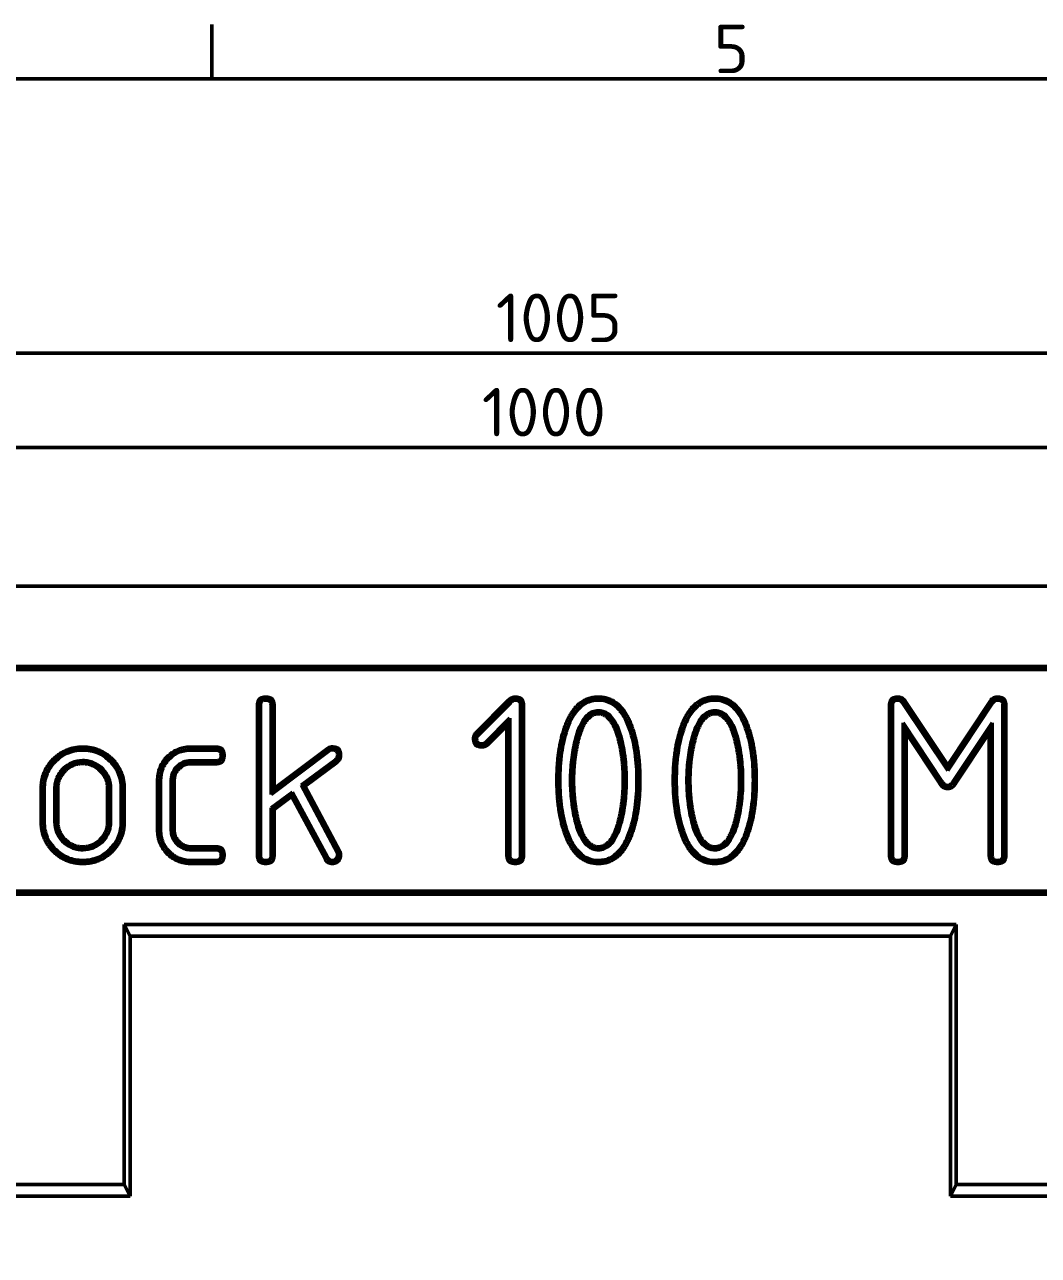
# Model space of a CAD drawing. Header units: millimetres. Extents: x 0 to 1485, y 0 to 1050.
# Drawn here: x 523.1 to 705.9, y 812.8 to 1034.7 of the extents above; entities that cross this region are included whole.
import ezdxf

# ---------------------------------------------------------------- set-up
doc = ezdxf.new("R2010")
doc.units = ezdxf.units.MM
doc.header["$LTSCALE"] = 2.5
doc.layers.get('0').update_dxf_attribs({"lineweight": 50})
doc.layers.get('Defpoints').update_dxf_attribs({"lineweight": 50})
for name, color, linetype, lineweight in [('Bemaßung (ISO)', 7, 'Continuous', 50), ('Rahmen (ISO)', 7, 'Continuous', 50), ('Sichtbar (ISO)', 7, 'Continuous', 50), ('Sichtbar schmal (ISO)', 7, 'Continuous', 50)]:
    doc.layers.add(name, color=color, linetype=linetype, lineweight=lineweight)
doc.styles.add('Notiztext (DIN)', font='isocpeur.ttf')
doc.styles.add('TXT 3_5', font='isocpeur.ttf')
doc.dimstyles.new('Anrin Standard (DIN)', dxfattribs={"dimscale": 2.5, "dimtxt": 3.5, "dimasz": 2.5, "dimexe": 2, "dimexo": 0, "dimgap": 0.8, "dimtad": 1, "dimrnd": 1e-08, "dimtxsty": 'TXT 3_5', "dimcen": 0.09, "dimdle": 10, "dimclrd": 256, "dimclre": 256, "dimclrt": 256, "dimadec": 0, "dimazin": 2, "dimtfac": 0.714286, "dimtmove": 0, "dimatfit": 3, "dimfxl": 1, "dimtolj": 1, "dimlwd": -1, "dimlwe": -1, "dimarcsym": 0})

# ---------------------------------------------------------------- blocks, each defined once
blk = doc.blocks.new('Ränder Standardrahmen')
at = {"layer": 'Rahmen (ISO)'}
blk.add_line((222.75, 410), (222.75, 413.9), dxfattribs=at)
at = {"layer": 'Rahmen (ISO)', "flags": 128}
blk.add_lwpolyline([(10, 10), (10, 410), (584, 410), (584, 10), (10, 10)], dxfattribs=at)
at = {"layer": 'Rahmen (ISO)', "insert": (258.953, 410.4), "char_height": 3.5, "attachment_point": 7, "style": 'Notiztext (DIN)'}
blk.add_mtext('5', dxfattribs=at)
blk = doc.blocks.new('*D28')
at = {"layer": 'Bemaßung (ISO)', "transparency": 16777216}
for p, q in [((116.09, 933.5), (116.09, 963.5)), ((1116.09, 933.5), (1116.09, 963.5)), ((122.34, 958.5), (1109.84, 958.5))]:
    blk.add_line(p, q, dxfattribs=at)
for points in [[(122.34, 959.54), (122.34, 957.46), (116.09, 958.5)], [(1109.84, 959.54), (1109.84, 957.46), (1116.09, 958.5)]]:
    blk.add_solid(points, dxfattribs=at)
at = {"layer": 'Defpoints', "color": 0, "transparency": 16777216}
for p in [(1116.09, 958.5), (116.09, 933.5), (1116.09, 933.5)]:
    blk.add_point(p, dxfattribs=at)
at = {"layer": 'Bemaßung (ISO)', "transparency": 16777216, "insert": (605.56, 969.25), "char_height": 8.75, "attachment_point": 1, "style": 'TXT 3_5'}
blk.add_mtext('\\A1;1000', dxfattribs=at)
blk = doc.blocks.new('*D29')
at = {"layer": 'Bemaßung (ISO)', "transparency": 16777216}
for p, q in [((116.09, 933.5), (116.09, 980.5)), ((1121.09, 880.5), (1121.09, 980.5)), ((122.34, 975.5), (1114.84, 975.5))]:
    blk.add_line(p, q, dxfattribs=at)
for points in [[(122.34, 976.54), (122.34, 974.46), (116.09, 975.5)], [(1114.84, 976.54), (1114.84, 974.46), (1121.09, 975.5)]]:
    blk.add_solid(points, dxfattribs=at)
at = {"layer": 'Defpoints', "color": 0, "transparency": 16777216}
for p in [(1121.09, 975.5), (116.09, 933.5), (1121.09, 880.5)]:
    blk.add_point(p, dxfattribs=at)
at = {"layer": 'Bemaßung (ISO)', "transparency": 16777216, "insert": (608.09, 986.25), "char_height": 8.75, "attachment_point": 1, "style": 'TXT 3_5'}
blk.add_mtext('\\A1;1005', dxfattribs=at)

msp = doc.modelspace()

# ---------------------------------------------------------------- linework, layer by layer
at = {"layer": 'Sichtbar (ISO)'}
for p, q in [((116.087, 933.497), (1116.087, 933.497)), ((393.051, 919.033), (839.122, 919.033)), ((393.587, 918.497), (838.587, 918.497)), ((604.51, 907.041), (610.382, 912.912)), ((604.882, 906.655), (610.76, 912.534)), ((681.429, 912.448), (689.557, 900.257)), ((681.875, 912.746), (689.556, 901.224)), ((689.556, 901.224), (697.265, 912.829)), ((689.557, 900.257), (697.711, 912.532)), ((565.103, 885), (565.103, 911.994)), ((565.639, 885), (565.639, 911.994)), ((567.573, 911.994), (567.573, 895.952)), ((568.109, 911.994), (568.109, 897.022)), ((612.545, 911.994), (612.545, 885)), ((613.081, 911.994), (613.081, 885)), ((679.064, 885), (679.064, 911.994)), ((679.6, 885), (679.6, 911.994)), ((699.512, 911.994), (699.512, 885)), ((700.048, 911.994), (700.048, 885)), ((610.611, 909.67), (606.252, 905.311)), ((610.075, 908.376), (606.625, 904.925)), ((610.075, 908.376), (610.611, 909.67)), ((610.075, 885), (610.075, 908.376)), ((610.611, 885), (610.611, 909.67)), ((681.534, 908.847), (681.534, 885)), ((688.583, 898.21), (681.534, 908.847)), ((682.07, 907.068), (681.534, 908.847)), ((697.578, 908.841), (690.501, 898.21)), ((697.042, 907.068), (697.578, 908.841)), ((697.578, 885), (697.578, 908.841)), ((604.882, 906.655), (604.51, 907.041)), ((682.07, 907.068), (682.07, 885)), ((688.137, 897.912), (682.07, 907.068)), ((697.042, 907.068), (690.947, 897.912)), ((697.042, 885), (697.042, 907.068)), ((553.109, 904.48), (557.589, 904.48)), ((553.109, 903.944), (557.589, 903.944)), ((567.573, 895.952), (578.044, 903.782)), ((568.109, 897.022), (577.71, 904.202)), ((577.71, 904.202), (578.044, 903.782)), ((557.589, 902.011), (553.109, 902.011)), ((557.589, 901.475), (553.109, 901.475)), ((579.196, 902.208), (573.014, 897.594)), ((579.519, 901.781), (573.702, 897.439)), ((689.556, 901.224), (689.557, 900.257)), ((526.114, 890.983), (526.114, 896.994)), ((526.65, 890.983), (526.65, 896.994)), ((528.584, 891.011), (528.584, 896.994)), ((529.12, 896.994), (529.12, 891.011)), ((538.081, 891.011), (538.081, 896.994)), ((538.617, 896.994), (538.617, 891.011)), ((540.551, 896.994), (540.551, 890.983)), ((541.087, 896.994), (541.087, 890.983)), ((547.098, 889.48), (547.098, 898.497)), ((547.634, 889.48), (547.634, 898.497)), ((549.567, 898.469), (549.567, 889.508)), ((550.103, 898.469), (550.103, 889.508)), ((568.109, 897.022), (567.573, 895.952)), ((573.014, 897.594), (579.47, 885.432)), ((573.702, 897.439), (573.014, 897.594)), ((573.702, 897.439), (579.936, 885.695)), ((571.432, 896.376), (567.573, 893.507)), ((571.254, 895.575), (568.109, 893.237)), ((571.254, 895.575), (571.432, 896.376)), ((577.292, 884.304), (571.254, 895.575)), ((577.767, 884.554), (571.432, 896.376)), ((567.573, 893.507), (567.573, 885)), ((568.109, 893.237), (567.573, 893.507)), ((568.109, 893.237), (568.109, 885)), ((553.109, 886.502), (557.589, 886.502)), ((553.109, 885.967), (557.589, 885.967)), ((579.47, 885.432), (579.936, 885.695)), ((557.589, 884.033), (553.109, 884.033)), ((557.589, 883.497), (553.109, 883.497)), ((839.122, 877.961), (393.051, 877.961)), ((838.587, 878.497), (393.587, 878.497)), ((541.087, 872.497), (691.087, 872.497)), ((541.087, 872.497), (542.136, 870.381)), ((541.087, 825.613), (541.087, 872.497)), ((690.037, 870.381), (691.087, 872.497)), ((691.087, 872.497), (691.087, 825.613)), ((542.136, 870.381), (690.037, 870.381)), ((542.136, 870.381), (542.136, 823.497)), ((690.037, 823.497), (690.037, 870.381)), ((496.087, 825.613), (541.087, 825.613)), ((541.087, 825.613), (542.136, 823.497)), ((690.037, 823.497), (691.087, 825.613)), ((691.087, 825.613), (736.087, 825.613)), ((542.136, 823.497), (495.037, 823.497)), ((737.136, 823.497), (690.037, 823.497))]:
    msp.add_line(p, q, dxfattribs=at)
for points in [[(565.103, 911.994), (565.103, 913.497), (566.606, 913.497)], [(566.606, 913.497), (568.109, 913.497), (568.109, 911.994)], [(610.382, 912.912), (610.966, 913.497), (611.578, 913.497)], [(611.578, 913.497), (613.081, 913.497), (613.081, 911.994)], [(620.4, 907.792), (622.348, 913.497), (626.578, 913.497)], [(626.578, 913.497), (630.808, 913.497), (632.756, 907.764)], [(641.383, 907.792), (643.331, 913.497), (647.561, 913.497)], [(647.561, 913.497), (651.792, 913.497), (653.74, 907.764)], [(679.064, 911.994), (679.064, 913.497), (680.567, 913.497)], [(680.567, 913.497), (681.374, 913.497), (681.875, 912.746)], [(697.265, 912.829), (697.71, 913.497), (698.545, 913.497)], [(698.545, 913.497), (700.048, 913.497), (700.048, 911.994)], [(626.578, 910.491), (624.101, 910.491), (622.905, 905.482)], [(630.279, 905.51), (629.055, 910.491), (626.578, 910.491)], [(647.561, 910.491), (645.085, 910.491), (643.888, 905.482)], [(651.263, 905.51), (650.038, 910.491), (647.561, 910.491)], [(619.092, 898.497), (619.092, 903.896), (620.4, 907.792)], [(632.756, 907.764), (634.064, 903.868), (634.064, 898.497)], [(640.075, 898.497), (640.075, 903.896), (641.383, 907.792)], [(653.74, 907.764), (655.048, 903.868), (655.048, 898.497)], [(604.064, 906.011), (604.064, 906.623), (604.51, 907.041)], [(605.567, 904.508), (604.064, 904.508), (604.064, 906.011)], [(622.905, 905.482), (622.098, 902.143), (622.098, 898.497)], [(631.059, 898.497), (631.059, 902.226), (630.279, 905.51)], [(643.888, 905.482), (643.081, 902.143), (643.081, 898.497)], [(652.042, 898.497), (652.042, 902.226), (651.263, 905.51)], [(526.114, 896.994), (526.114, 900.111), (530.484, 904.48), (533.6, 904.48)], [(533.6, 904.48), (536.745, 904.48), (541.087, 900.139), (541.087, 896.994)], [(547.098, 898.497), (547.098, 901.002), (550.576, 904.48), (553.109, 904.48)], [(557.589, 904.48), (559.092, 904.48), (559.092, 902.977)], [(577.71, 904.202), (578.072, 904.508), (578.6, 904.508)], [(578.6, 904.508), (580.103, 904.508), (580.103, 903.005)], [(606.625, 904.925), (606.179, 904.508), (605.567, 904.508)], [(533.6, 901.502), (531.736, 901.502), (529.12, 898.859), (529.12, 896.994)], [(538.081, 896.994), (538.081, 898.859), (535.465, 901.502), (533.6, 901.502)], [(553.109, 901.475), (551.856, 901.475), (550.103, 899.721), (550.103, 898.469)], [(559.092, 902.977), (559.092, 901.475), (557.589, 901.475)], [(580.103, 903.005), (580.103, 902.226), (579.519, 901.781)], [(620.4, 889.202), (619.092, 893.098), (619.092, 898.497)], [(622.098, 898.497), (622.098, 894.796), (622.877, 891.484)], [(630.279, 891.484), (631.059, 894.796), (631.059, 898.497)], [(634.064, 898.497), (634.064, 893.126), (632.756, 889.23)], [(641.383, 889.202), (640.075, 893.098), (640.075, 898.497)], [(643.081, 898.497), (643.081, 894.796), (643.86, 891.484)], [(651.263, 891.484), (652.042, 894.796), (652.042, 898.497)], [(655.048, 898.497), (655.048, 893.126), (653.74, 889.23)], [(689.556, 896.994), (688.749, 896.994), (688.137, 897.912)], [(690.947, 897.912), (690.335, 896.994), (689.556, 896.994)], [(533.6, 883.497), (530.484, 883.497), (526.114, 887.866), (526.114, 890.983)], [(529.12, 891.011), (529.12, 889.118), (531.736, 886.502), (533.6, 886.502)], [(533.6, 886.502), (535.465, 886.502), (538.081, 889.146), (538.081, 891.011)], [(541.087, 890.983), (541.087, 887.866), (536.717, 883.497), (533.6, 883.497)], [(622.877, 891.484), (624.101, 886.502), (626.578, 886.502)], [(626.578, 886.502), (629.055, 886.502), (630.279, 891.484)], [(643.86, 891.484), (645.085, 886.502), (647.561, 886.502)], [(647.561, 886.502), (650.038, 886.502), (651.263, 891.484)], [(553.109, 883.497), (550.576, 883.497), (547.098, 886.976), (547.098, 889.48)], [(550.103, 889.508), (550.103, 888.284), (551.884, 886.502), (553.109, 886.502)], [(626.578, 883.497), (622.348, 883.497), (620.4, 889.202)], [(632.756, 889.23), (630.808, 883.497), (626.578, 883.497)], [(647.561, 883.497), (643.331, 883.497), (641.383, 889.202)], [(653.74, 889.23), (651.792, 883.497), (647.561, 883.497)], [(557.589, 886.502), (559.092, 886.502), (559.092, 885)], [(579.936, 885.695), (580.103, 885.417), (580.103, 885)], [(559.092, 885), (559.092, 883.497), (557.589, 883.497)], [(566.606, 883.497), (565.103, 883.497), (565.103, 885)], [(568.109, 885), (568.109, 883.497), (566.606, 883.497)], [(578.6, 883.497), (577.71, 883.497), (577.292, 884.304)], [(580.103, 885), (580.103, 884.387), (579.213, 883.497), (578.6, 883.497)], [(611.578, 883.497), (610.075, 883.497), (610.075, 885)], [(613.081, 885), (613.081, 883.497), (611.578, 883.497)], [(680.567, 883.497), (679.064, 883.497), (679.064, 885)], [(682.07, 885), (682.07, 883.497), (680.567, 883.497)], [(698.545, 883.497), (697.042, 883.497), (697.042, 885)], [(700.048, 885), (700.048, 883.497), (698.545, 883.497)]]:
    msp.add_open_spline(points, degree=2, dxfattribs=at)
for points, knots in [([(565.639, 911.994), (565.639, 912.144), (565.653, 912.342), (565.754, 912.613), (565.8, 912.681), (565.888, 912.775), (565.944, 912.819), (566.098, 912.892), (566.18, 912.916), (566.373, 912.953), (566.492, 912.961), (566.606, 912.961)], [0, 0, 0, 0, 0.04493859, 0.04493859, 0.07151546, 0.07151546, 0.09679736, 0.09679736, 0.12063391, 0.12063391, 0.1534914, 0.1534914, 0.1534914, 0.1534914]), ([(566.606, 912.961), (566.756, 912.961), (566.954, 912.947), (567.225, 912.846), (567.293, 912.8), (567.386, 912.713), (567.431, 912.656), (567.504, 912.502), (567.528, 912.42), (567.565, 912.227), (567.573, 912.108), (567.573, 911.994)], [0, 0, 0, 0, 0.04493859, 0.04493859, 0.07151546, 0.07151546, 0.09679736, 0.09679736, 0.12063391, 0.12063391, 0.1534914, 0.1534914, 0.1534914, 0.1534914]), ([(610.76, 912.534), (610.891, 912.664), (611.043, 912.789), (611.269, 912.899), (611.333, 912.923), (611.458, 912.954), (611.518, 912.961), (611.578, 912.961)], [0, 0, 0, 0, 0.055184005, 0.055184005, 0.075635026, 0.075635026, 0.093768597, 0.093768597, 0.093768597, 0.093768597]), ([(611.578, 912.961), (611.728, 912.961), (611.926, 912.947), (612.197, 912.846), (612.265, 912.8), (612.359, 912.713), (612.403, 912.656), (612.476, 912.502), (612.5, 912.42), (612.537, 912.227), (612.545, 912.108), (612.545, 911.994)], [0, 0, 0, 0, 0.04493859, 0.04493859, 0.07151546, 0.07151546, 0.09679736, 0.09679736, 0.12063391, 0.12063391, 0.1534914, 0.1534914, 0.1534914, 0.1534914]), ([(620.908, 907.62), (621.323, 908.837), (621.905, 910.104), (623.184, 911.638), (623.716, 912.104), (624.681, 912.61), (625.033, 912.741), (625.788, 912.92), (626.182, 912.961), (626.578, 912.961)], [0.00013812, 0.00013812, 0.00013812, 0.00013812, 0.38590631, 0.38590631, 0.59820007, 0.59820007, 0.71158033, 0.71158033, 0.83020461, 0.83020461, 0.83020461, 0.83020461]), ([(626.578, 912.961), (627.222, 912.961), (627.848, 912.852), (629.005, 912.37), (629.499, 912.03), (630.44, 911.129), (630.857, 910.555), (631.632, 909.215), (631.974, 908.401), (632.249, 907.593)], [0, 0, 0, 0, 0.19323337, 0.19323337, 0.3755242, 0.3755242, 0.58395794, 0.58395794, 0.84029902, 0.84029902, 0.84029902, 0.84029902]), ([(641.891, 907.62), (642.307, 908.837), (642.888, 910.104), (644.167, 911.638), (644.7, 912.104), (645.664, 912.61), (646.017, 912.741), (646.771, 912.92), (647.165, 912.961), (647.561, 912.961)], [0.00013812, 0.00013812, 0.00013812, 0.00013812, 0.38590631, 0.38590631, 0.59820007, 0.59820007, 0.71158033, 0.71158033, 0.83020461, 0.83020461, 0.83020461, 0.83020461]), ([(647.561, 912.961), (648.206, 912.961), (648.831, 912.852), (649.988, 912.37), (650.483, 912.03), (651.424, 911.129), (651.841, 910.555), (652.616, 909.215), (652.957, 908.401), (653.232, 907.593)], [0, 0, 0, 0, 0.19323337, 0.19323337, 0.3755242, 0.3755242, 0.58395794, 0.58395794, 0.84029902, 0.84029902, 0.84029902, 0.84029902]), ([(679.6, 911.994), (679.6, 912.144), (679.614, 912.342), (679.715, 912.613), (679.761, 912.681), (679.849, 912.775), (679.905, 912.819), (680.059, 912.892), (680.141, 912.916), (680.334, 912.953), (680.453, 912.961), (680.567, 912.961)], [0, 0, 0, 0, 0.04493859, 0.04493859, 0.07151546, 0.07151546, 0.09679736, 0.09679736, 0.12063391, 0.12063391, 0.1534914, 0.1534914, 0.1534914, 0.1534914]), ([(680.567, 912.961), (680.718, 912.961), (680.836, 912.933), (681.026, 912.854), (681.109, 912.8), (681.279, 912.652), (681.36, 912.552), (681.429, 912.448)], [0, 0, 0, 0, 0.04515241, 0.04515241, 0.08833493, 0.08833493, 0.14244423, 0.14244423, 0.14244423, 0.14244423]), ([(697.711, 912.532), (697.805, 912.673), (697.898, 912.756), (698.054, 912.86), (698.135, 912.896), (698.326, 912.95), (698.436, 912.961), (698.545, 912.961)], [0, 0, 0, 0, 0.05085721, 0.05085721, 0.0984992, 0.0984992, 0.15580667, 0.15580667, 0.15580667, 0.15580667]), ([(698.545, 912.961), (698.695, 912.961), (698.893, 912.947), (699.164, 912.846), (699.231, 912.8), (699.325, 912.713), (699.369, 912.656), (699.443, 912.502), (699.467, 912.42), (699.504, 912.227), (699.512, 912.108), (699.512, 911.994)], [0, 0, 0, 0, 0.04493859, 0.04493859, 0.07151546, 0.07151546, 0.09679736, 0.09679736, 0.12063391, 0.12063391, 0.1534914, 0.1534914, 0.1534914, 0.1534914]), ([(626.578, 911.027), (626.202, 911.027), (625.838, 910.956), (625.141, 910.665), (624.828, 910.451), (624.159, 909.829), (623.84, 909.38), (623.06, 907.988), (622.677, 906.834), (622.384, 905.607)], [0, 0, 0, 0, 0.11289928, 0.11289928, 0.22681291, 0.22681291, 0.38686704, 0.38686704, 0.70571104, 0.70571104, 0.70571104, 0.70571104]), ([(630.8, 905.636), (630.599, 906.454), (630.129, 908.26), (628.884, 909.959), (628.513, 910.338), (627.842, 910.745), (627.603, 910.851), (627.098, 910.993), (626.84, 911.027), (626.578, 911.027)], [0.00948385, 0.00948385, 0.00948385, 0.00948385, 0.23585034, 0.23585034, 0.31053252, 0.31053252, 0.34812458, 0.34812458, 0.38560149, 0.38560149, 0.38560149, 0.38560149]), ([(647.561, 911.027), (647.185, 911.027), (646.821, 910.956), (646.124, 910.665), (645.812, 910.451), (645.142, 909.829), (644.824, 909.38), (644.043, 907.988), (643.66, 906.834), (643.367, 905.607)], [0, 0, 0, 0, 0.11289928, 0.11289928, 0.22681291, 0.22681291, 0.38686704, 0.38686704, 0.70571104, 0.70571104, 0.70571104, 0.70571104]), ([(651.784, 905.636), (651.583, 906.454), (651.112, 908.26), (649.867, 909.959), (649.496, 910.338), (648.825, 910.745), (648.586, 910.851), (648.081, 910.993), (647.823, 911.027), (647.561, 911.027)], [0.00948385, 0.00948385, 0.00948385, 0.00948385, 0.23585034, 0.23585034, 0.31053252, 0.31053252, 0.34812458, 0.34812458, 0.38560149, 0.38560149, 0.38560149, 0.38560149]), ([(604.6, 906.011), (604.6, 906.156), (604.628, 906.266), (604.687, 906.408), (604.717, 906.461), (604.798, 906.573), (604.844, 906.62), (604.882, 906.655)], [0, 0, 0, 0, 0.04356364, 0.04356364, 0.07196351, 0.07196351, 0.10834986, 0.10834986, 0.10834986, 0.10834986]), ([(605.567, 905.044), (605.417, 905.044), (605.219, 905.058), (604.948, 905.159), (604.88, 905.205), (604.787, 905.292), (604.742, 905.349), (604.669, 905.503), (604.645, 905.585), (604.608, 905.778), (604.6, 905.897), (604.6, 906.011)], [0, 0, 0, 0, 0.04493859, 0.04493859, 0.07151546, 0.07151546, 0.09679736, 0.09679736, 0.12063391, 0.12063391, 0.1534914, 0.1534914, 0.1534914, 0.1534914]), ([(619.628, 898.497), (619.628, 900.143), (619.72, 901.815), (620.148, 904.857), (620.454, 906.269), (620.908, 907.62)], [0, 0, 0, 0, 0.49387375, 0.49387375, 0.92134767, 0.92134767, 0.92134767, 0.92134767]), ([(622.384, 905.607), (622.107, 904.46), (621.903, 903.3), (621.628, 900.922), (621.562, 899.711), (621.562, 898.497)], [0.00007028, 0.00007028, 0.00007028, 0.00007028, 0.35406194, 0.35406194, 0.71815652, 0.71815652, 0.71815652, 0.71815652]), ([(631.595, 898.497), (631.595, 899.737), (631.531, 900.977), (631.202, 903.903), (630.924, 905.116), (630.8, 905.636)], [0, 0, 0, 0, 0.37204259, 0.37204259, 0.88333669, 0.88333669, 0.88333669, 0.88333669]), ([(632.249, 907.593), (632.702, 906.243), (633.008, 904.834), (633.436, 901.8), (633.528, 900.137), (633.528, 898.497)], [0.00009846, 0.00009846, 0.00009846, 0.00009846, 0.4272375, 0.4272375, 0.91932095, 0.91932095, 0.91932095, 0.91932095]), ([(640.611, 898.497), (640.611, 900.143), (640.704, 901.815), (641.132, 904.857), (641.437, 906.269), (641.891, 907.62)], [0, 0, 0, 0, 0.49387375, 0.49387375, 0.92134767, 0.92134767, 0.92134767, 0.92134767]), ([(643.367, 905.607), (643.09, 904.46), (642.886, 903.3), (642.611, 900.922), (642.545, 899.711), (642.545, 898.497)], [0.00007028, 0.00007028, 0.00007028, 0.00007028, 0.35406194, 0.35406194, 0.71815652, 0.71815652, 0.71815652, 0.71815652]), ([(652.578, 898.497), (652.578, 899.737), (652.514, 900.977), (652.186, 903.903), (651.907, 905.116), (651.784, 905.636)], [0, 0, 0, 0, 0.37204259, 0.37204259, 0.88333669, 0.88333669, 0.88333669, 0.88333669]), ([(653.232, 907.593), (653.685, 906.243), (653.991, 904.834), (654.419, 901.8), (654.512, 900.137), (654.512, 898.497)], [0.00009846, 0.00009846, 0.00009846, 0.00009846, 0.4272375, 0.4272375, 0.91932095, 0.91932095, 0.91932095, 0.91932095]), ([(526.65, 896.994), (526.65, 897.925), (526.806, 898.831), (527.494, 900.487), (527.974, 901.188), (529.036, 902.291), (529.767, 902.938), (531.238, 903.577), (531.681, 903.714), (532.621, 903.901), (533.109, 903.944), (533.6, 903.944)], [0, 0, 0, 0, 0.27923244, 0.27923244, 0.53749451, 0.53749451, 0.73859052, 0.73859052, 0.82115187, 0.82115187, 0.90801408, 0.90801408, 0.90801408, 0.90801408]), ([(533.6, 903.944), (534.542, 903.944), (535.461, 903.789), (537.126, 903.099), (537.824, 902.621), (539.027, 901.459), (539.601, 900.732), (540.185, 899.378), (540.321, 898.932), (540.508, 897.984), (540.551, 897.49), (540.551, 896.994)], [0, 0, 0, 0, 0.2825648, 0.2825648, 0.5401186, 0.5401186, 0.784101, 0.784101, 0.8981376, 0.8981376, 1.0186835, 1.0186835, 1.0186835, 1.0186835]), ([(547.634, 898.497), (547.634, 899.232), (547.755, 899.948), (548.295, 901.251), (548.671, 901.798), (549.668, 902.832), (550.245, 903.234), (551.217, 903.654), (551.57, 903.762), (552.322, 903.91), (552.715, 903.944), (553.109, 903.944)], [0, 0, 0, 0, 0.22049109, 0.22049109, 0.42248932, 0.42248932, 0.65124074, 0.65124074, 0.77479639, 0.77479639, 0.90598299, 0.90598299, 0.90598299, 0.90598299]), ([(557.589, 903.944), (557.739, 903.944), (557.937, 903.931), (558.208, 903.83), (558.276, 903.783), (558.37, 903.696), (558.414, 903.64), (558.487, 903.486), (558.511, 903.403), (558.548, 903.21), (558.556, 903.092), (558.556, 902.977)], [0, 0, 0, 0, 0.04493859, 0.04493859, 0.07151546, 0.07151546, 0.09679736, 0.09679736, 0.12063391, 0.12063391, 0.1534914, 0.1534914, 0.1534914, 0.1534914]), ([(578.044, 903.782), (578.106, 903.835), (578.172, 903.882), (578.349, 903.948), (578.455, 903.972), (578.6, 903.972)], [0.004833636, 0.004833636, 0.004833636, 0.004833636, 0.029428294, 0.029428294, 0.049357635, 0.049357635, 0.049357635, 0.049357635]), ([(578.6, 903.972), (578.75, 903.972), (578.948, 903.959), (579.219, 903.858), (579.287, 903.811), (579.381, 903.724), (579.425, 903.668), (579.499, 903.513), (579.522, 903.431), (579.559, 903.238), (579.567, 903.119), (579.567, 903.005)], [0, 0, 0, 0, 0.04493859, 0.04493859, 0.07151546, 0.07151546, 0.09679736, 0.09679736, 0.12063391, 0.12063391, 0.1534914, 0.1534914, 0.1534914, 0.1534914]), ([(606.252, 905.311), (606.145, 905.211), (606.04, 905.15), (605.841, 905.071), (605.719, 905.044), (605.567, 905.044)], [0.000789388, 0.000789388, 0.000789388, 0.000789388, 0.045146616, 0.045146616, 0.090093718, 0.090093718, 0.090093718, 0.090093718]), ([(606.252, 905.311), (606.283, 905.279), (606.315, 905.246), (606.438, 905.119), (606.532, 905.021), (606.625, 904.925)], [-0.20578773, -0.20578773, -0.20578773, -0.20578773, -0.15442431, -0.15442431, 0, 0, 0, 0]), ([(533.6, 902.038), (532.934, 902.038), (532.287, 901.924), (531.1, 901.43), (530.594, 901.086), (529.742, 900.267), (529.298, 899.727), (528.852, 898.702), (528.751, 898.376), (528.616, 897.696), (528.584, 897.346), (528.584, 896.994)], [0, 0, 0, 0, 0.19979467, 0.19979467, 0.38580198, 0.38580198, 0.55436725, 0.55436725, 0.62887478, 0.62887478, 0.70538132, 0.70538132, 0.70538132, 0.70538132]), ([(538.617, 896.994), (538.617, 897.669), (538.5, 898.324), (538, 899.528), (537.65, 900.042), (536.728, 901.001), (536.194, 901.38), (535.286, 901.774), (534.965, 901.873), (534.293, 902.007), (533.948, 902.038), (533.6, 902.038)], [0, 0, 0, 0, 0.20235796, 0.20235796, 0.39133693, 0.39133693, 0.60139953, 0.60139953, 0.71036382, 0.71036382, 0.82231836, 0.82231836, 0.82231836, 0.82231836]), ([(553.109, 902.011), (552.635, 902.011), (552.174, 901.929), (551.331, 901.578), (550.971, 901.334), (550.363, 900.749), (550.062, 900.375), (549.755, 899.668), (549.684, 899.439), (549.59, 898.961), (549.567, 898.716), (549.567, 898.469)], [0, 0, 0, 0, 0.14218903, 0.14218903, 0.27419449, 0.27419449, 0.39556776, 0.39556776, 0.45086248, 0.45086248, 0.50741612, 0.50741612, 0.50741612, 0.50741612]), ([(558.556, 902.977), (558.556, 902.828), (558.543, 902.629), (558.442, 902.358), (558.395, 902.291), (558.308, 902.197), (558.252, 902.153), (558.098, 902.079), (558.015, 902.056), (557.822, 902.018), (557.704, 902.011), (557.589, 902.011)], [0, 0, 0, 0, 0.04493859, 0.04493859, 0.07151546, 0.07151546, 0.09679736, 0.09679736, 0.12063391, 0.12063391, 0.1534914, 0.1534914, 0.1534914, 0.1534914]), ([(579.567, 903.005), (579.567, 902.817), (579.533, 902.682), (579.463, 902.511), (579.424, 902.445), (579.324, 902.318), (579.263, 902.26), (579.196, 902.208)], [0, 0, 0, 0, 0.05661711, 0.05661711, 0.09730635, 0.09730635, 0.14184849, 0.14184849, 0.14184849, 0.14184849]), ([(579.519, 901.781), (579.439, 901.887), (579.357, 901.995), (579.25, 902.137), (579.223, 902.173), (579.196, 902.208)], [-0.30824843, -0.30824843, -0.30824843, -0.30824843, -0.15372103, -0.15372103, -0.10236025, -0.10236025, -0.10236025, -0.10236025]), ([(620.908, 889.374), (620.454, 890.725), (620.148, 892.137), (619.72, 895.179), (619.628, 896.851), (619.628, 898.497)], [0.00013828, 0.00013828, 0.00013828, 0.00013828, 0.42779173, 0.42779173, 0.9218729, 0.9218729, 0.9218729, 0.9218729]), ([(621.562, 898.497), (621.562, 897.261), (621.626, 896.026), (621.954, 893.104), (622.233, 891.883), (622.356, 891.359)], [0, 0, 0, 0, 0.3707409, 0.3707409, 0.88207779, 0.88207779, 0.88207779, 0.88207779]), ([(630.801, 891.359), (630.924, 891.883), (631.202, 893.104), (631.53, 896.026), (631.595, 897.261), (631.595, 898.497)], [0.00613834, 0.00613834, 0.00613834, 0.00613834, 0.14910149, 0.14910149, 0.25275582, 0.25275582, 0.25275582, 0.25275582]), ([(633.528, 898.497), (633.528, 896.857), (633.436, 895.193), (633.008, 892.16), (632.702, 890.751), (632.249, 889.401)], [0, 0, 0, 0, 0.49188616, 0.49188616, 0.91885396, 0.91885396, 0.91885396, 0.91885396]), ([(641.891, 889.374), (641.437, 890.725), (641.132, 892.137), (640.704, 895.179), (640.611, 896.851), (640.611, 898.497)], [0.00013828, 0.00013828, 0.00013828, 0.00013828, 0.42779173, 0.42779173, 0.9218729, 0.9218729, 0.9218729, 0.9218729]), ([(642.545, 898.497), (642.545, 897.261), (642.609, 896.026), (642.937, 893.104), (643.216, 891.883), (643.339, 891.359)], [0, 0, 0, 0, 0.3707409, 0.3707409, 0.88207779, 0.88207779, 0.88207779, 0.88207779]), ([(651.784, 891.359), (651.907, 891.883), (652.186, 893.104), (652.514, 896.026), (652.578, 897.261), (652.578, 898.497)], [0.00613834, 0.00613834, 0.00613834, 0.00613834, 0.14910149, 0.14910149, 0.25275582, 0.25275582, 0.25275582, 0.25275582]), ([(654.512, 898.497), (654.512, 896.857), (654.419, 895.193), (653.991, 892.16), (653.685, 890.751), (653.232, 889.401)], [0, 0, 0, 0, 0.49188616, 0.49188616, 0.91885396, 0.91885396, 0.91885396, 0.91885396]), ([(689.556, 897.53), (689.446, 897.53), (689.342, 897.551), (689.146, 897.632), (689.038, 897.697), (688.789, 897.925), (688.678, 898.067), (688.583, 898.21)], [0, 0, 0, 0, 0.033050915, 0.033050915, 0.063525421, 0.063525421, 0.095110228, 0.095110228, 0.095110228, 0.095110228]), ([(690.501, 898.21), (690.381, 898.029), (690.209, 897.81), (689.929, 897.625), (689.855, 897.588), (689.704, 897.541), (689.631, 897.53), (689.556, 897.53)], [0, 0, 0, 0, 0.06521278, 0.06521278, 0.08661633, 0.08661633, 0.10602544, 0.10602544, 0.10602544, 0.10602544]), ([(533.6, 884.033), (532.67, 884.033), (531.764, 884.188), (530.108, 884.876), (529.407, 885.357), (528.304, 886.419), (527.656, 887.149), (527.017, 888.62), (526.88, 889.064), (526.694, 890.003), (526.65, 890.492), (526.65, 890.983)], [0, 0, 0, 0, 0.27923244, 0.27923244, 0.53749451, 0.53749451, 0.73859052, 0.73859052, 0.82115187, 0.82115187, 0.90801408, 0.90801408, 0.90801408, 0.90801408]), ([(528.584, 891.011), (528.584, 890.33), (528.7, 889.667), (529.2, 888.461), (529.547, 887.95), (530.376, 887.092), (530.908, 886.663), (531.91, 886.23), (532.232, 886.131), (532.906, 885.998), (533.252, 885.967), (533.6, 885.967)], [0, 0, 0, 0, 0.20426786, 0.20426786, 0.39201173, 0.39201173, 0.56224278, 0.56224278, 0.63883174, 0.63883174, 0.71757427, 0.71757427, 0.71757427, 0.71757427]), ([(533.6, 885.967), (534.266, 885.967), (534.914, 886.081), (536.1, 886.575), (536.607, 886.919), (537.459, 887.738), (537.903, 888.278), (538.348, 889.303), (538.449, 889.629), (538.585, 890.309), (538.617, 890.659), (538.617, 891.011)], [0, 0, 0, 0, 0.19979467, 0.19979467, 0.38580198, 0.38580198, 0.55436725, 0.55436725, 0.62887478, 0.62887478, 0.70538132, 0.70538132, 0.70538132, 0.70538132]), ([(540.551, 890.983), (540.551, 890.052), (540.395, 889.146), (539.707, 887.49), (539.227, 886.789), (538.165, 885.686), (537.434, 885.039), (535.963, 884.4), (535.52, 884.263), (534.58, 884.076), (534.091, 884.033), (533.6, 884.033)], [0, 0, 0, 0, 0.27923244, 0.27923244, 0.53749451, 0.53749451, 0.73859052, 0.73859052, 0.82115187, 0.82115187, 0.90801408, 0.90801408, 0.90801408, 0.90801408]), ([(622.356, 891.359), (622.557, 890.54), (623.027, 888.734), (624.273, 887.035), (624.643, 886.656), (625.314, 886.249), (625.553, 886.143), (626.058, 886.001), (626.316, 885.967), (626.578, 885.967)], [0.00943853, 0.00943853, 0.00943853, 0.00943853, 0.23585034, 0.23585034, 0.31053252, 0.31053252, 0.34812458, 0.34812458, 0.38560149, 0.38560149, 0.38560149, 0.38560149]), ([(626.578, 885.967), (626.957, 885.967), (627.323, 886.038), (628.026, 886.332), (628.341, 886.547), (629.018, 887.176), (629.341, 887.631), (630.272, 889.288), (630.638, 890.698), (630.801, 891.359)], [0, 0, 0, 0, 0.11363012, 0.11363012, 0.22855531, 0.22855531, 0.39071045, 0.39071045, 0.79871277, 0.79871277, 0.79871277, 0.79871277]), ([(643.339, 891.359), (643.54, 890.54), (644.01, 888.734), (645.256, 887.035), (645.627, 886.656), (646.298, 886.249), (646.537, 886.143), (647.042, 886.001), (647.3, 885.967), (647.561, 885.967)], [0.00943853, 0.00943853, 0.00943853, 0.00943853, 0.23585034, 0.23585034, 0.31053252, 0.31053252, 0.34812458, 0.34812458, 0.38560149, 0.38560149, 0.38560149, 0.38560149]), ([(647.561, 885.967), (647.94, 885.967), (648.307, 886.038), (649.009, 886.332), (649.324, 886.547), (650.002, 887.176), (650.325, 887.631), (651.255, 889.288), (651.621, 890.698), (651.784, 891.359)], [0, 0, 0, 0, 0.11363012, 0.11363012, 0.22855531, 0.22855531, 0.39071045, 0.39071045, 0.79871277, 0.79871277, 0.79871277, 0.79871277]), ([(553.109, 884.033), (552.364, 884.033), (551.636, 884.155), (550.322, 884.699), (549.773, 885.075), (548.838, 885.98), (548.38, 886.553), (547.918, 887.624), (547.812, 887.971), (547.667, 888.709), (547.634, 889.094), (547.634, 889.48)], [0, 0, 0, 0, 0.22353732, 0.22353732, 0.4261227, 0.4261227, 0.61395583, 0.61395583, 0.69968176, 0.69968176, 0.79038283, 0.79038283, 0.79038283, 0.79038283]), ([(549.567, 889.508), (549.567, 889.046), (549.65, 888.597), (549.997, 887.764), (550.242, 887.404), (550.776, 886.844), (551.16, 886.493), (551.934, 886.155), (552.159, 886.084), (552.628, 885.989), (552.868, 885.967), (553.109, 885.967)], [0, 0, 0, 0, 0.13876231, 0.13876231, 0.27089218, 0.27089218, 0.37079828, 0.37079828, 0.40979192, 0.40979192, 0.44944556, 0.44944556, 0.44944556, 0.44944556]), ([(626.578, 884.033), (625.931, 884.033), (625.303, 884.142), (624.142, 884.625), (623.646, 884.967), (622.707, 885.866), (622.293, 886.436), (621.521, 887.766), (621.181, 888.572), (620.908, 889.374)], [0, 0, 0, 0, 0.19403135, 0.19403135, 0.37681876, 0.37681876, 0.58399614, 0.58399614, 0.83831224, 0.83831224, 0.83831224, 0.83831224]), ([(632.249, 889.401), (631.833, 888.177), (631.25, 886.9), (629.968, 885.359), (629.437, 884.892), (628.473, 884.385), (628.121, 884.254), (627.367, 884.074), (626.974, 884.033), (626.578, 884.033)], [0.00009835, 0.00009835, 0.00009835, 0.00009835, 0.38794314, 0.38794314, 0.60022924, 0.60022924, 0.7135331, 0.7135331, 0.83200422, 0.83200422, 0.83200422, 0.83200422]), ([(647.561, 884.033), (646.915, 884.033), (646.287, 884.142), (645.126, 884.625), (644.63, 884.967), (643.691, 885.866), (643.276, 886.436), (642.505, 887.766), (642.165, 888.572), (641.891, 889.374)], [0, 0, 0, 0, 0.19403135, 0.19403135, 0.37681876, 0.37681876, 0.58399614, 0.58399614, 0.83831224, 0.83831224, 0.83831224, 0.83831224]), ([(653.232, 889.401), (652.816, 888.177), (652.233, 886.9), (650.952, 885.359), (650.42, 884.892), (649.456, 884.385), (649.104, 884.254), (648.35, 884.074), (647.958, 884.033), (647.561, 884.033)], [0.00009835, 0.00009835, 0.00009835, 0.00009835, 0.38794314, 0.38794314, 0.60022924, 0.60022924, 0.7135331, 0.7135331, 0.83200422, 0.83200422, 0.83200422, 0.83200422]), ([(557.589, 885.967), (557.739, 885.967), (557.937, 885.953), (558.208, 885.852), (558.276, 885.806), (558.37, 885.718), (558.414, 885.662), (558.487, 885.508), (558.511, 885.426), (558.548, 885.232), (558.556, 885.114), (558.556, 885)], [0, 0, 0, 0, 0.04493859, 0.04493859, 0.07151546, 0.07151546, 0.09679736, 0.09679736, 0.12063391, 0.12063391, 0.1534914, 0.1534914, 0.1534914, 0.1534914]), ([(558.556, 885), (558.556, 884.85), (558.543, 884.652), (558.442, 884.381), (558.395, 884.313), (558.308, 884.219), (558.252, 884.175), (558.098, 884.102), (558.015, 884.078), (557.822, 884.041), (557.704, 884.033), (557.589, 884.033)], [0, 0, 0, 0, 0.04493859, 0.04493859, 0.07151546, 0.07151546, 0.09679736, 0.09679736, 0.12063391, 0.12063391, 0.1534914, 0.1534914, 0.1534914, 0.1534914]), ([(566.606, 884.033), (566.456, 884.033), (566.258, 884.046), (565.987, 884.147), (565.919, 884.194), (565.826, 884.281), (565.781, 884.337), (565.708, 884.491), (565.684, 884.574), (565.647, 884.767), (565.639, 884.885), (565.639, 885)], [0, 0, 0, 0, 0.04493859, 0.04493859, 0.07151546, 0.07151546, 0.09679736, 0.09679736, 0.12063391, 0.12063391, 0.1534914, 0.1534914, 0.1534914, 0.1534914]), ([(567.573, 885), (567.573, 884.85), (567.559, 884.652), (567.458, 884.381), (567.412, 884.313), (567.325, 884.219), (567.268, 884.175), (567.114, 884.102), (567.032, 884.078), (566.839, 884.041), (566.72, 884.033), (566.606, 884.033)], [0, 0, 0, 0, 0.04493859, 0.04493859, 0.07151546, 0.07151546, 0.09679736, 0.09679736, 0.12063391, 0.12063391, 0.1534914, 0.1534914, 0.1534914, 0.1534914]), ([(578.6, 884.033), (578.428, 884.033), (578.307, 884.063), (578.124, 884.138), (578.044, 884.192), (577.866, 884.368), (577.8, 884.489), (577.767, 884.554)], [0, 0, 0, 0, 0.05164848, 0.05164848, 0.10562045, 0.10562045, 0.18638755, 0.18638755, 0.18638755, 0.18638755]), ([(579.567, 885), (579.567, 884.855), (579.54, 884.738), (579.462, 884.55), (579.402, 884.45), (579.22, 884.259), (579.113, 884.168), (578.918, 884.082), (578.86, 884.064), (578.734, 884.039), (578.667, 884.033), (578.6, 884.033)], [0, 0, 0, 0, 0.04340868, 0.04340868, 0.08309873, 0.08309873, 0.1140491, 0.1140491, 0.12660089, 0.12660089, 0.14029151, 0.14029151, 0.14029151, 0.14029151]), ([(579.47, 885.432), (579.499, 885.382), (579.518, 885.341), (579.559, 885.19), (579.567, 885.092), (579.567, 885)], [0.00630777, 0.00630777, 0.00630777, 0.00630777, 0.026873442, 0.026873442, 0.056882234, 0.056882234, 0.056882234, 0.056882234]), ([(611.578, 884.033), (611.428, 884.033), (611.23, 884.046), (610.959, 884.147), (610.892, 884.194), (610.798, 884.281), (610.754, 884.337), (610.68, 884.491), (610.656, 884.574), (610.619, 884.767), (610.611, 884.885), (610.611, 885)], [0, 0, 0, 0, 0.04493859, 0.04493859, 0.07151546, 0.07151546, 0.09679736, 0.09679736, 0.12063391, 0.12063391, 0.1534914, 0.1534914, 0.1534914, 0.1534914]), ([(612.545, 885), (612.545, 884.85), (612.531, 884.652), (612.43, 884.381), (612.384, 884.313), (612.297, 884.219), (612.24, 884.175), (612.086, 884.102), (612.004, 884.078), (611.811, 884.041), (611.692, 884.033), (611.578, 884.033)], [0, 0, 0, 0, 0.04493859, 0.04493859, 0.07151546, 0.07151546, 0.09679736, 0.09679736, 0.12063391, 0.12063391, 0.1534914, 0.1534914, 0.1534914, 0.1534914]), ([(680.567, 884.033), (680.417, 884.033), (680.219, 884.046), (679.948, 884.147), (679.88, 884.194), (679.787, 884.281), (679.742, 884.337), (679.669, 884.491), (679.645, 884.574), (679.608, 884.767), (679.6, 884.885), (679.6, 885)], [0, 0, 0, 0, 0.04493859, 0.04493859, 0.07151546, 0.07151546, 0.09679736, 0.09679736, 0.12063391, 0.12063391, 0.1534914, 0.1534914, 0.1534914, 0.1534914]), ([(681.534, 885), (681.534, 884.85), (681.52, 884.652), (681.419, 884.381), (681.373, 884.313), (681.286, 884.219), (681.229, 884.175), (681.075, 884.102), (680.993, 884.078), (680.8, 884.041), (680.681, 884.033), (680.567, 884.033)], [0, 0, 0, 0, 0.04493859, 0.04493859, 0.07151546, 0.07151546, 0.09679736, 0.09679736, 0.12063391, 0.12063391, 0.1534914, 0.1534914, 0.1534914, 0.1534914]), ([(698.545, 884.033), (698.395, 884.033), (698.197, 884.046), (697.926, 884.147), (697.858, 884.194), (697.764, 884.281), (697.72, 884.337), (697.647, 884.491), (697.623, 884.574), (697.586, 884.767), (697.578, 884.885), (697.578, 885)], [0, 0, 0, 0, 0.04493859, 0.04493859, 0.07151546, 0.07151546, 0.09679736, 0.09679736, 0.12063391, 0.12063391, 0.1534914, 0.1534914, 0.1534914, 0.1534914]), ([(699.512, 885), (699.512, 884.85), (699.498, 884.652), (699.397, 884.381), (699.351, 884.313), (699.263, 884.219), (699.207, 884.175), (699.053, 884.102), (698.971, 884.078), (698.777, 884.041), (698.659, 884.033), (698.545, 884.033)], [0, 0, 0, 0, 0.04493859, 0.04493859, 0.07151546, 0.07151546, 0.09679736, 0.09679736, 0.12063391, 0.12063391, 0.1534914, 0.1534914, 0.1534914, 0.1534914])]:
    msp.add_open_spline(points, degree=3, knots=knots, dxfattribs=at)
at = {"layer": 'Sichtbar schmal (ISO)'}
for p, q in [((566.606, 913.497), (566.606, 912.961)), ((610.382, 912.912), (610.76, 912.534)), ((611.578, 913.497), (611.578, 912.961)), ((626.578, 913.497), (626.578, 912.961)), ((647.561, 913.497), (647.561, 912.961)), ((680.567, 913.497), (680.567, 912.961)), ((681.875, 912.746), (681.429, 912.448)), ((697.265, 912.829), (697.711, 912.532)), ((698.545, 913.497), (698.545, 912.961)), ((565.103, 911.994), (565.639, 911.994)), ((568.109, 911.994), (567.573, 911.994)), ((613.081, 911.994), (612.545, 911.994)), ((626.578, 910.491), (626.578, 911.027)), ((647.561, 910.491), (647.561, 911.027)), ((679.064, 911.994), (679.6, 911.994)), ((700.048, 911.994), (699.512, 911.994)), ((604.064, 906.011), (604.6, 906.011)), ((630.279, 905.51), (630.8, 905.636)), ((651.784, 905.636), (651.263, 905.51)), ((533.6, 904.48), (533.6, 903.944)), ((553.109, 904.48), (553.109, 903.944)), ((557.589, 904.48), (557.589, 903.944)), ((578.6, 904.508), (578.6, 903.972)), ((605.567, 904.508), (605.567, 905.044)), ((533.6, 901.502), (533.6, 902.038)), ((553.109, 901.475), (553.109, 902.011)), ((557.589, 901.475), (557.589, 902.011)), ((559.092, 902.977), (558.556, 902.977)), ((580.103, 903.005), (579.567, 903.005)), ((526.114, 896.994), (526.65, 896.994)), ((529.12, 896.994), (528.584, 896.994)), ((538.081, 896.994), (538.617, 896.994)), ((541.087, 896.994), (540.551, 896.994)), ((547.098, 898.497), (547.634, 898.497)), ((550.103, 898.469), (549.567, 898.469)), ((619.092, 898.497), (619.628, 898.497)), ((622.098, 898.497), (621.562, 898.497)), ((631.059, 898.497), (631.595, 898.497)), ((634.064, 898.497), (633.528, 898.497)), ((640.075, 898.497), (640.611, 898.497)), ((643.081, 898.497), (642.545, 898.497)), ((652.042, 898.497), (652.578, 898.497)), ((655.048, 898.497), (654.512, 898.497)), ((688.137, 897.912), (688.583, 898.21)), ((689.556, 896.994), (689.556, 897.53)), ((690.947, 897.912), (690.501, 898.21)), ((526.114, 890.983), (526.65, 890.983)), ((529.12, 891.011), (528.584, 891.011)), ((538.081, 891.011), (538.617, 891.011)), ((541.087, 890.983), (540.551, 890.983)), ((622.877, 891.484), (622.356, 891.359)), ((630.801, 891.359), (630.279, 891.484)), ((643.339, 891.359), (643.86, 891.484)), ((651.784, 891.359), (651.263, 891.484)), ((547.098, 889.48), (547.634, 889.48)), ((550.103, 889.508), (549.567, 889.508)), ((533.6, 886.502), (533.6, 885.967)), ((553.109, 886.502), (553.109, 885.967)), ((557.589, 886.502), (557.589, 885.967)), ((626.578, 886.502), (626.578, 885.967)), ((647.561, 886.502), (647.561, 885.967)), ((533.6, 883.497), (533.6, 884.033)), ((553.109, 883.497), (553.109, 884.033)), ((557.589, 883.497), (557.589, 884.033)), ((559.092, 885), (558.556, 885)), ((565.103, 885), (565.639, 885)), ((566.606, 883.497), (566.606, 884.033)), ((568.109, 885), (567.573, 885)), ((577.767, 884.554), (577.292, 884.304)), ((578.6, 883.497), (578.6, 884.033)), ((580.103, 885), (579.567, 885)), ((610.075, 885), (610.611, 885)), ((611.578, 883.497), (611.578, 884.033)), ((613.081, 885), (612.545, 885)), ((626.578, 883.497), (626.578, 884.033)), ((647.561, 883.497), (647.561, 884.033)), ((679.064, 885), (679.6, 885)), ((680.567, 883.497), (680.567, 884.033)), ((682.07, 885), (681.534, 885)), ((697.042, 885), (697.578, 885)), ((698.545, 883.497), (698.545, 884.033)), ((700.048, 885), (699.512, 885))]:
    msp.add_line(p, q, dxfattribs=at)
for points, knots in [([(620.908, 907.62), (620.865, 907.634), (620.823, 907.649), (620.654, 907.706), (620.527, 907.749), (620.4, 907.792)], [-0.20705528, -0.20705528, -0.20705528, -0.20705528, -0.15529146, -0.15529146, 0, 0, 0, 0]), ([(632.249, 907.593), (632.291, 907.607), (632.333, 907.621), (632.502, 907.678), (632.629, 907.721), (632.756, 907.764)], [0.10352763, 0.10352763, 0.10352763, 0.10352763, 0.15529144, 0.15529144, 0.31058289, 0.31058289, 0.31058289, 0.31058289]), ([(641.891, 907.62), (641.849, 907.634), (641.806, 907.649), (641.637, 907.706), (641.51, 907.749), (641.383, 907.792)], [-0.20705528, -0.20705528, -0.20705528, -0.20705528, -0.15529146, -0.15529146, 0, 0, 0, 0]), ([(653.232, 907.593), (653.274, 907.607), (653.316, 907.621), (653.486, 907.678), (653.613, 907.721), (653.74, 907.764)], [0.10352763, 0.10352763, 0.10352763, 0.10352763, 0.15529144, 0.15529144, 0.31058289, 0.31058289, 0.31058289, 0.31058289]), ([(622.905, 905.482), (622.774, 905.513), (622.644, 905.545), (622.47, 905.586), (622.427, 905.597), (622.384, 905.607)], [-0.31058287, -0.31058287, -0.31058287, -0.31058287, -0.15529143, -0.15529143, -0.10352762, -0.10352762, -0.10352762, -0.10352762]), ([(643.367, 905.607), (643.41, 905.597), (643.454, 905.586), (643.627, 905.545), (643.758, 905.513), (643.888, 905.482)], [0.10352762, 0.10352762, 0.10352762, 0.10352762, 0.15529143, 0.15529143, 0.31058287, 0.31058287, 0.31058287, 0.31058287]), ([(620.908, 889.374), (620.865, 889.359), (620.823, 889.345), (620.654, 889.288), (620.527, 889.245), (620.4, 889.202)], [0.10352764, 0.10352764, 0.10352764, 0.10352764, 0.15529146, 0.15529146, 0.31058293, 0.31058293, 0.31058293, 0.31058293]), ([(632.756, 889.23), (632.629, 889.273), (632.502, 889.315), (632.333, 889.373), (632.291, 889.387), (632.249, 889.401)], [0, 0, 0, 0, 0.15529144, 0.15529144, 0.20705526, 0.20705526, 0.20705526, 0.20705526]), ([(641.891, 889.374), (641.849, 889.359), (641.806, 889.345), (641.637, 889.288), (641.51, 889.245), (641.383, 889.202)], [0.10352764, 0.10352764, 0.10352764, 0.10352764, 0.15529146, 0.15529146, 0.31058293, 0.31058293, 0.31058293, 0.31058293]), ([(653.74, 889.23), (653.613, 889.273), (653.486, 889.315), (653.316, 889.373), (653.274, 889.387), (653.232, 889.401)], [0, 0, 0, 0, 0.15529144, 0.15529144, 0.20705526, 0.20705526, 0.20705526, 0.20705526])]:
    msp.add_open_spline(points, degree=3, knots=knots, dxfattribs=at)

# ---------------------------------------------------------------- block references
at = {"xscale": 2.5, "yscale": 2.5, "zscale": 2.5}
msp.add_blockref('Ränder Standardrahmen', (0, 0), dxfattribs=at)

# ---------------------------------------------------------------- dimensions: what is measured, and where the dimension line sits
at = {"layer": 'Bemaßung (ISO)'}
dim = msp.add_linear_dim(base=(1121.087, 975.497), p1=(116.087, 933.497), p2=(1121.087, 880.497), dimstyle='Anrin Standard (DIN)', override={"dimgap": 0.8, "dimdec": 2, "dimtol": 0, "dimlim": 0, "dimtp": 0, "dimtm": 0, "dimtdec": 2, "dimtofl": 0, "dimatfit": 1}, dxfattribs=at)
dim.commit()
dim.dimension.update_dxf_attribs({"geometry": '*D29', "text_midpoint": (618.587, 975.497), "dimtype": 160})
dim = msp.add_linear_dim(base=(1116.087, 958.497), p1=(116.087, 933.497), p2=(1116.087, 933.497), angle=180, dimstyle='Anrin Standard (DIN)', override={"dimgap": 0.8, "dimdec": 2, "dimtol": 0, "dimlim": 0, "dimtp": 0, "dimtm": 0, "dimtdec": 2, "dimtofl": 0, "dimatfit": 1}, dxfattribs=at)
dim.commit()
dim.dimension.update_dxf_attribs({"geometry": '*D28', "text_midpoint": (616.062, 958.497), "dimtype": 160})

doc.saveas('drawing.dxf')
